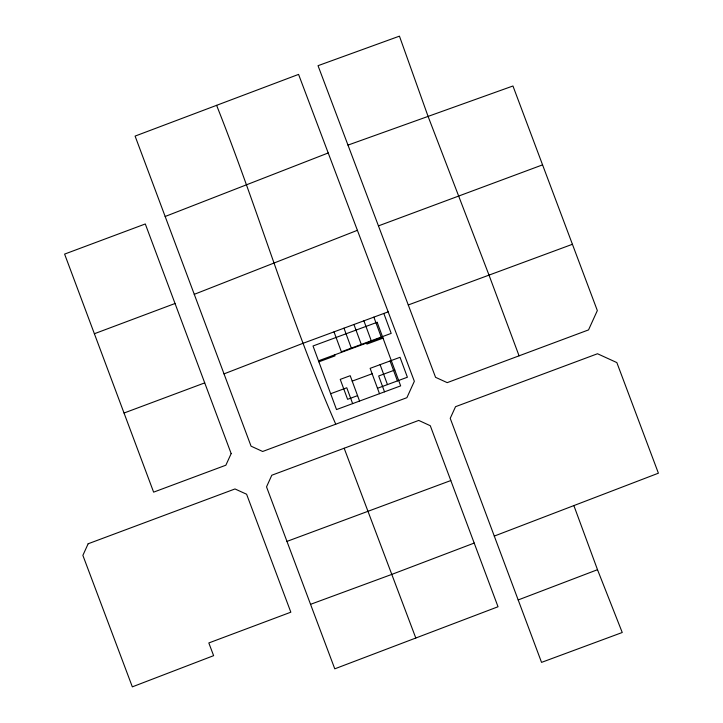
<?xml version="1.0" encoding="UTF-8"?>
<svg xmlns="http://www.w3.org/2000/svg" width="723" height="723" viewBox="0 0 723 723"><rect width="100%" height="100%" fill="white"/><g stroke="black" fill="none" stroke-linecap="round" stroke-linejoin="round"><path stroke-width="1.08" d="M194.243 294.342L357.424 230.303M165.142 216.493L328.224 152.96M223.994 373.89L302.476 343.506L388.188 311.848M494.288 536.086L658.4 473.194L616.846 362.584L597.505 353.746L455.535 406.688L450.23 418.337L541.545 662.376L622.241 632.498L597.505 569.697L573.881 505.612M474.234 543.054L391.758 574.414L310.547 604.329L266.525 486.877L271.794 475.237L418.734 420.415L430.293 425.73L498.03 606.751L334.776 668.829L310.547 604.329M518.174 599.954L597.505 569.697M94.388 333.728L174.993 303.515M124.049 413.023L204.699 382.892M335.752 424.202L262.657 451.477L251.062 446.172L135.093 136.096L298.572 74.397L414.351 381.283L406.895 397.677L335.752 424.202C290.194 320.144 258.536 210.818 216.602 105.332M378.454 225.883L542.566 164.862L597.334 310.574L588.54 329.905L447.212 382.639L435.562 377.325L318.03 65.685L399.448 36.15L428.088 116.421L489.019 275.129L519.069 355.824M286.968 541.391L450.818 480.542M408.287 304.961L572.435 244.284M318.509 360.822L382.648 337.135M318.879 361.834L335.002 355.879L334.632 354.876M383.018 338.138L366.895 344.094L366.525 343.091M352.2 381.12L372.137 373.764M330.655 393.719L346.778 387.763L352.634 403.615M394.794 370.031L378.671 375.987L384.528 391.83M357.569 395.635L347.6 399.313L340.235 379.385L350.203 375.707L359.566 401.057M377.496 388.278L407.392 377.234L400.027 357.298L370.131 368.341L379.494 393.692M347.989 145.106L512.95 85.992L542.566 164.862M344.166 448.251L415.806 638.029M383.832 313.457L391.197 333.384L341.373 351.785L334.008 331.857M373.872 317.135L381.229 337.063M390.068 360.985L397.424 380.913M363.904 320.813L371.261 340.75M380.099 364.663L387.465 384.591M353.936 324.5L361.301 344.428M343.976 328.179L351.333 348.106M88.143 543.777L82.874 555.372L132.336 686.85L213.619 655.662L208.82 642.955L290.836 612.191L246.597 494.225L234.993 488.956L88.143 543.777M231.17 453.601L225.865 465.205L153.619 492.146L64.6 254.098L145.296 223.967L231.17 453.601M377.162 322.295L313.023 345.983L336.511 409.57L400.65 385.883L377.162 322.295"/></g></svg>
